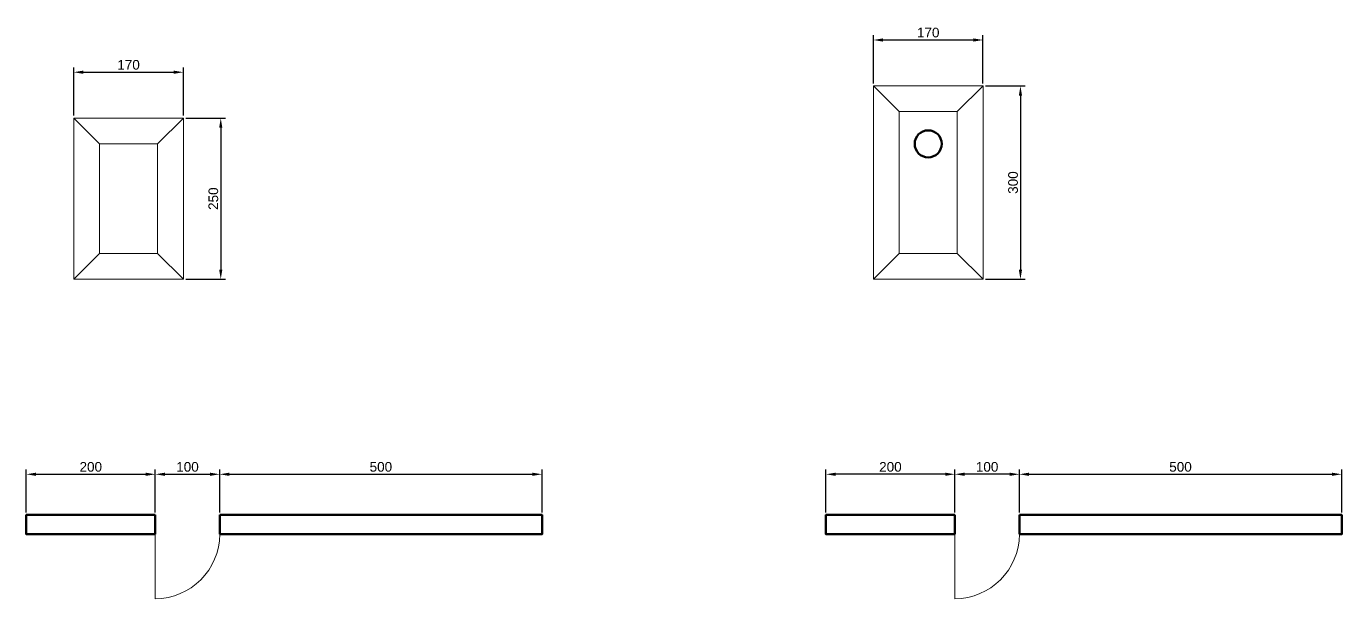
# Model space of a CAD drawing. Header units: centimetres. Extents: x 97323 to 265699, y 20741 to 39605.
# Drawn here: x 205438 to 207479, y 32864 to 33752 of the extents above; entities that cross this region are included whole.
import ezdxf

# ---------------------------------------------------------------- set-up
doc = ezdxf.new("R2010")
doc.units = ezdxf.units.CM
doc.header["$LTSCALE"] = 10
doc.header["$PDMODE"] = 35
doc.header["$PDSIZE"] = 30
doc.layers.add('01-FORT-4', color=70, linetype='Continuous', lineweight=50)
doc.layers.add('02-FIN-2', color=201, linetype='Continuous', lineweight=15)
doc.layers.add('087-COTATION', color=7, linetype='Continuous', lineweight=5, true_color=0xda1616)
doc.styles.get("Standard").update_dxf_attribs({"font": 'arial.ttf'})
doc.dimstyles.new('Echelle 1 méca', dxfattribs={"dimscale": 6, "dimtxt": 2.5, "dimasz": 2.5, "dimexe": 1.25, "dimexo": 0.625, "dimtad": 1, "dimtoh": 1, "dimtxsty": 'Standard', "dimcen": 0, "dimadec": 0, "dimazin": 0, "dimtp": 0.02, "dimtm": 0.02, "dimtfac": 1, "dimtofl": 0, "dimtmove": 0, "dimatfit": 3, "dimfxl": 1, "dimarcsym": 0})

# ---------------------------------------------------------------- blocks, each defined once
blk = doc.blocks.new('*D28')
at = {"layer": '087-COTATION', "color": 0, "lineweight": -2, "transparency": 16777216}
for p, q in [((205512.1, 33613.1), (205512.1, 33688)), ((205682.1, 33613.1), (205682.1, 33688)), ((205527.1, 33680.5), (205667.1, 33680.5))]:
    blk.add_line(p, q, dxfattribs=at)
at = {"layer": '087-COTATION', "color": 0, "transparency": 16777216}
for points in [[(205527.1, 33683), (205527.1, 33678), (205512.1, 33680.5)], [(205667.1, 33683), (205667.1, 33678), (205682.1, 33680.5)]]:
    blk.add_solid(points, dxfattribs=at)
at = {"layer": 'Defpoints', "color": 0, "transparency": 16777216}
for p in [(205682.1, 33680.5), (205512.1, 33609.3), (205682.1, 33609.3)]:
    blk.add_point(p, dxfattribs=at)
at = {"layer": '087-COTATION', "color": 0, "transparency": 16777216, "insert": (205597.1, 33691.9), "char_height": 15, "attachment_point": 5}
blk.add_mtext('170', dxfattribs=at)
blk = doc.blocks.new('*D29')
at = {"layer": '087-COTATION', "color": 0, "lineweight": -2, "transparency": 16777216}
for p, q in [((205685.8, 33609.3), (205747.6, 33609.3)), ((205740.1, 33594.3), (205740.1, 33374.3)), ((205685.8, 33359.3), (205747.6, 33359.3))]:
    blk.add_line(p, q, dxfattribs=at)
at = {"layer": '087-COTATION', "color": 0, "transparency": 16777216}
for points in [[(205737.6, 33594.3), (205742.6, 33594.3), (205740.1, 33609.3)], [(205737.6, 33374.3), (205742.6, 33374.3), (205740.1, 33359.3)]]:
    blk.add_solid(points, dxfattribs=at)
at = {"layer": 'Defpoints', "color": 0, "transparency": 16777216}
for p in [(205682.1, 33609.3), (205682.1, 33359.3), (205740.1, 33359.3)]:
    blk.add_point(p, dxfattribs=at)
at = {"layer": '087-COTATION', "color": 0, "transparency": 16777216, "insert": (205728.7, 33484.3), "char_height": 15, "attachment_point": 5, "rotation": 90}
blk.add_mtext('250', dxfattribs=at)
blk = doc.blocks.new('*D30')
at = {"layer": '087-COTATION', "color": 0, "lineweight": -2, "transparency": 16777216}
for p, q in [((206752.5, 33663.1), (206752.5, 33738)), ((206767.5, 33730.5), (206907.5, 33730.5)), ((206922.5, 33663.1), (206922.5, 33738))]:
    blk.add_line(p, q, dxfattribs=at)
at = {"layer": '087-COTATION', "color": 0, "transparency": 16777216}
for points in [[(206767.5, 33733), (206767.5, 33728), (206752.5, 33730.5)], [(206907.5, 33733), (206907.5, 33728), (206922.5, 33730.5)]]:
    blk.add_solid(points, dxfattribs=at)
at = {"layer": 'Defpoints', "color": 0, "transparency": 16777216}
for p in [(206922.5, 33730.5), (206752.5, 33659.3), (206922.5, 33659.3)]:
    blk.add_point(p, dxfattribs=at)
at = {"layer": '087-COTATION', "color": 0, "transparency": 16777216, "insert": (206837.5, 33741.9), "char_height": 15, "attachment_point": 5}
blk.add_mtext('170', dxfattribs=at)
blk = doc.blocks.new('*D31')
at = {"layer": '087-COTATION', "color": 0, "lineweight": -2, "transparency": 16777216}
for p, q in [((206926.3, 33659.3), (206988.1, 33659.3)), ((206980.6, 33644.3), (206980.6, 33374.3)), ((206926.3, 33359.3), (206988.1, 33359.3))]:
    blk.add_line(p, q, dxfattribs=at)
at = {"layer": '087-COTATION', "color": 0, "transparency": 16777216}
for points in [[(206978.1, 33644.3), (206983.1, 33644.3), (206980.6, 33659.3)], [(206978.1, 33374.3), (206983.1, 33374.3), (206980.6, 33359.3)]]:
    blk.add_solid(points, dxfattribs=at)
at = {"layer": 'Defpoints', "color": 0, "transparency": 16777216}
for p in [(206922.5, 33659.3), (206922.5, 33359.3), (206980.6, 33359.3)]:
    blk.add_point(p, dxfattribs=at)
at = {"layer": '087-COTATION', "color": 0, "transparency": 16777216, "insert": (206969.2, 33509.3), "char_height": 15, "attachment_point": 5, "rotation": 90}
blk.add_mtext('300', dxfattribs=at)
blk = doc.blocks.new('*D42')
at = {"layer": '087-COTATION', "color": 0, "lineweight": -2, "transparency": 16777216}
for p, q in [((205438.5, 32997.4), (205438.5, 33064.2)), ((205453.5, 33056.7), (205623.5, 33056.7)), ((205638.5, 32997.4), (205638.5, 33064.2))]:
    blk.add_line(p, q, dxfattribs=at)
at = {"layer": '087-COTATION', "color": 0, "transparency": 16777216}
for points in [[(205453.5, 33059.2), (205453.5, 33054.2), (205438.5, 33056.7)], [(205623.5, 33059.2), (205623.5, 33054.2), (205638.5, 33056.7)]]:
    blk.add_solid(points, dxfattribs=at)
at = {"layer": 'Defpoints', "color": 0, "transparency": 16777216}
for p in [(205638.5, 33056.7), (205438.5, 32993.6), (205638.5, 32993.6)]:
    blk.add_point(p, dxfattribs=at)
at = {"layer": '087-COTATION', "color": 0, "transparency": 16777216, "insert": (205538.5, 33068.1), "char_height": 15, "attachment_point": 5}
blk.add_mtext('200', dxfattribs=at)
blk = doc.blocks.new('*D43')
at = {"layer": '087-COTATION', "color": 0, "lineweight": -2, "transparency": 16777216}
for p, q in [((205638.5, 32997.4), (205638.5, 33064.2)), ((205653.5, 33056.7), (205723.5, 33056.7)), ((205738.5, 32997.4), (205738.5, 33064.2))]:
    blk.add_line(p, q, dxfattribs=at)
at = {"layer": '087-COTATION', "color": 0, "transparency": 16777216}
for points in [[(205653.5, 33059.2), (205653.5, 33054.2), (205638.5, 33056.7)], [(205723.5, 33059.2), (205723.5, 33054.2), (205738.5, 33056.7)]]:
    blk.add_solid(points, dxfattribs=at)
at = {"layer": 'Defpoints', "color": 0, "transparency": 16777216}
for p in [(205738.5, 33056.7), (205638.5, 32993.6), (205738.5, 32993.6)]:
    blk.add_point(p, dxfattribs=at)
at = {"layer": '087-COTATION', "color": 0, "transparency": 16777216, "insert": (205688.5, 33068.1), "char_height": 15, "attachment_point": 5}
blk.add_mtext('100', dxfattribs=at)
blk = doc.blocks.new('*D44')
at = {"layer": '087-COTATION', "color": 0, "lineweight": -2, "transparency": 16777216}
for p, q in [((205738.5, 32997.4), (205738.5, 33064.2)), ((205753.5, 33056.7), (206223.5, 33056.7)), ((206238.5, 32997.4), (206238.5, 33064.2))]:
    blk.add_line(p, q, dxfattribs=at)
at = {"layer": '087-COTATION', "color": 0, "transparency": 16777216}
for points in [[(205753.5, 33059.2), (205753.5, 33054.2), (205738.5, 33056.7)], [(206223.5, 33059.2), (206223.5, 33054.2), (206238.5, 33056.7)]]:
    blk.add_solid(points, dxfattribs=at)
at = {"layer": 'Defpoints', "color": 0, "transparency": 16777216}
for p in [(206238.5, 33056.7), (205738.5, 32993.6), (206238.5, 32993.6)]:
    blk.add_point(p, dxfattribs=at)
at = {"layer": '087-COTATION', "color": 0, "transparency": 16777216, "insert": (205988.5, 33068.1), "char_height": 15, "attachment_point": 5}
blk.add_mtext('500', dxfattribs=at)
blk = doc.blocks.new('*D45')
at = {"layer": '087-COTATION', "color": 0, "lineweight": -2, "transparency": 16777216}
for p, q in [((206878.9, 32997.4), (206878.9, 33064.2)), ((206963.9, 33056.7), (206893.9, 33056.7)), ((206978.9, 32997.4), (206978.9, 33064.2))]:
    blk.add_line(p, q, dxfattribs=at)
at = {"layer": '087-COTATION', "color": 0, "transparency": 16777216}
for points in [[(206893.9, 33059.2), (206893.9, 33054.2), (206878.9, 33056.7)], [(206963.9, 33059.2), (206963.9, 33054.2), (206978.9, 33056.7)]]:
    blk.add_solid(points, dxfattribs=at)
at = {"layer": 'Defpoints', "color": 0, "transparency": 16777216}
for p in [(206878.9, 33056.7), (206878.9, 32993.6), (206978.9, 32993.6)]:
    blk.add_point(p, dxfattribs=at)
at = {"layer": '087-COTATION', "color": 0, "transparency": 16777216, "insert": (206928.9, 33068.1), "char_height": 15, "attachment_point": 5}
blk.add_mtext('100', dxfattribs=at)
blk = doc.blocks.new('*D46')
at = {"layer": '087-COTATION', "color": 0, "lineweight": -2, "transparency": 16777216}
for p, q in [((206678.9, 32997.4), (206678.9, 33064.2)), ((206863.9, 33056.7), (206693.9, 33056.7)), ((206878.9, 32997.4), (206878.9, 33064.2))]:
    blk.add_line(p, q, dxfattribs=at)
at = {"layer": '087-COTATION', "color": 0, "transparency": 16777216}
for points in [[(206693.9, 33059.2), (206693.9, 33054.2), (206678.9, 33056.7)], [(206863.9, 33059.2), (206863.9, 33054.2), (206878.9, 33056.7)]]:
    blk.add_solid(points, dxfattribs=at)
at = {"layer": 'Defpoints', "color": 0, "transparency": 16777216}
for p in [(206678.9, 33056.7), (206678.9, 32993.6), (206878.9, 32993.6)]:
    blk.add_point(p, dxfattribs=at)
at = {"layer": '087-COTATION', "color": 0, "transparency": 16777216, "insert": (206778.9, 33068.1), "char_height": 15, "attachment_point": 5}
blk.add_mtext('200', dxfattribs=at)
blk = doc.blocks.new('*D47')
at = {"layer": '087-COTATION', "color": 0, "lineweight": -2, "transparency": 16777216}
for p, q in [((206978.9, 32997.4), (206978.9, 33064.2)), ((206993.9, 33056.7), (207463.9, 33056.7)), ((207478.9, 32997.4), (207478.9, 33064.2))]:
    blk.add_line(p, q, dxfattribs=at)
at = {"layer": '087-COTATION', "color": 0, "transparency": 16777216}
for points in [[(206993.9, 33059.2), (206993.9, 33054.2), (206978.9, 33056.7)], [(207463.9, 33059.2), (207463.9, 33054.2), (207478.9, 33056.7)]]:
    blk.add_solid(points, dxfattribs=at)
at = {"layer": 'Defpoints', "color": 0, "transparency": 16777216}
for p in [(207478.9, 33056.7), (206978.9, 32993.6), (207478.9, 32993.6)]:
    blk.add_point(p, dxfattribs=at)
at = {"layer": '087-COTATION', "color": 0, "transparency": 16777216, "insert": (207228.9, 33068.1), "char_height": 15, "attachment_point": 5}
blk.add_mtext('500', dxfattribs=at)

msp = doc.modelspace()

# ---------------------------------------------------------------- linework, layer by layer
at = {"layer": '01-FORT-4'}
for p, q in [((205638.487, 32963.638), (205638.487, 32993.638)), ((205738.487, 32963.638), (205738.487, 32993.638)), ((206878.935, 32963.638), (206878.935, 32993.638)), ((206978.935, 32963.638), (206978.935, 32993.638))]:
    msp.add_line(p, q, dxfattribs=at)
for points in [[(205638.487, 32993.638), (205438.487, 32993.638), (205438.487, 32963.638), (205638.487, 32963.638)], [(205738.487, 32963.638), (206238.487, 32963.638), (206238.487, 32993.638), (205738.487, 32993.638)], [(206878.935, 32993.638), (206678.935, 32993.638), (206678.935, 32963.638), (206878.935, 32963.638)], [(206978.935, 32963.638), (207478.935, 32963.638), (207478.935, 32993.638), (206978.935, 32993.638)]]:
    msp.add_lwpolyline(points, dxfattribs=at)
msp.add_circle((206837.527, 33569.323), 20.953, dxfattribs=at)
at = {"layer": '02-FIN-2'}
for p, q in [((206792.527, 33619.323), (206752.527, 33659.323)), ((206882.527, 33619.323), (206922.527, 33659.323)), ((205552.079, 33569.323), (205512.079, 33609.323)), ((205642.079, 33569.323), (205682.079, 33609.323)), ((205552.079, 33399.323), (205512.079, 33359.323)), ((205642.079, 33399.323), (205682.079, 33359.323)), ((206792.527, 33399.323), (206752.527, 33359.323)), ((206882.527, 33399.323), (206922.527, 33359.323)), ((205638.487, 32963.638), (205638.487, 32863.638)), ((206878.935, 32963.638), (206878.935, 32863.638))]:
    msp.add_line(p, q, dxfattribs=at)
for points in [[(206752.527, 33359.323), (206922.527, 33359.323), (206922.527, 33659.323), (206752.527, 33659.323)], [(205512.079, 33359.323), (205682.079, 33359.323), (205682.079, 33609.323), (205512.079, 33609.323)], [(206792.527, 33399.323), (206882.527, 33399.323), (206882.527, 33619.323), (206792.527, 33619.323)], [(205552.079, 33399.323), (205642.079, 33399.323), (205642.079, 33569.323), (205552.079, 33569.323)]]:
    msp.add_lwpolyline(points, close=True, dxfattribs=at)
for centre in [(205638.487, 32963.638), (206878.935, 32963.638)]:
    msp.add_arc(centre, 100, 270, 0, dxfattribs=at)

# ---------------------------------------------------------------- dimensions: what is measured, and where the dimension line sits
at = {"layer": '087-COTATION'}
for base, p1, p2, picture, middle in [((206922.527, 33730.479), (206752.527, 33659.323), (206922.527, 33659.323), '*D30', (206837.527, 33741.888)), ((205682.079, 33680.479), (205512.079, 33609.323), (205682.079, 33609.323), '*D28', (205597.079, 33691.888)), ((205638.487, 33056.697), (205438.487, 32993.638), (205638.487, 32993.638), '*D42', (205538.487, 33068.106)), ((206878.935, 33056.697), (206978.935, 32993.638), (206878.935, 32993.638), '*D45', (206928.935, 33068.106))]:
    dim = msp.add_linear_dim(base=base, p1=p1, p2=p2, dimstyle='Echelle 1 méca', dxfattribs=at)
    dim.commit()
    dim.dimension.update_dxf_attribs({"geometry": picture, "text_midpoint": middle})
for base, p1, p2, picture, middle in [((206980.591, 33359.323), (206922.527, 33659.323), (206922.527, 33359.323), '*D31', (206969.177, 33509.323)), ((205740.143, 33359.323), (205682.079, 33609.323), (205682.079, 33359.323), '*D29', (205728.734, 33484.323))]:
    dim = msp.add_linear_dim(base=base, p1=p1, p2=p2, angle=90, dimstyle='Echelle 1 méca', dxfattribs=at)
    dim.commit()
    dim.dimension.update_dxf_attribs({"geometry": picture, "text_midpoint": middle})
for base, p1, p2, picture, middle in [((205738.487, 33056.697), (205638.487, 32993.638), (205738.487, 32993.638), '*D43', (205688.487, 33068.106)), ((206238.487, 33056.697), (205738.487, 32993.638), (206238.487, 32993.638), '*D44', (205988.487, 33068.106)), ((206678.935, 33056.697), (206878.935, 32993.638), (206678.935, 32993.638), '*D46', (206778.935, 33068.106)), ((207478.935, 33056.697), (206978.935, 32993.638), (207478.935, 32993.638), '*D47', (207228.935, 33068.106))]:
    dim = msp.add_linear_dim(base=base, p1=p1, p2=p2, dimstyle='Echelle 1 méca', override={"dimtmove": 1}, dxfattribs=at)
    dim.commit()
    dim.dimension.update_dxf_attribs({"geometry": picture, "text_midpoint": middle})

doc.saveas('drawing.dxf')
